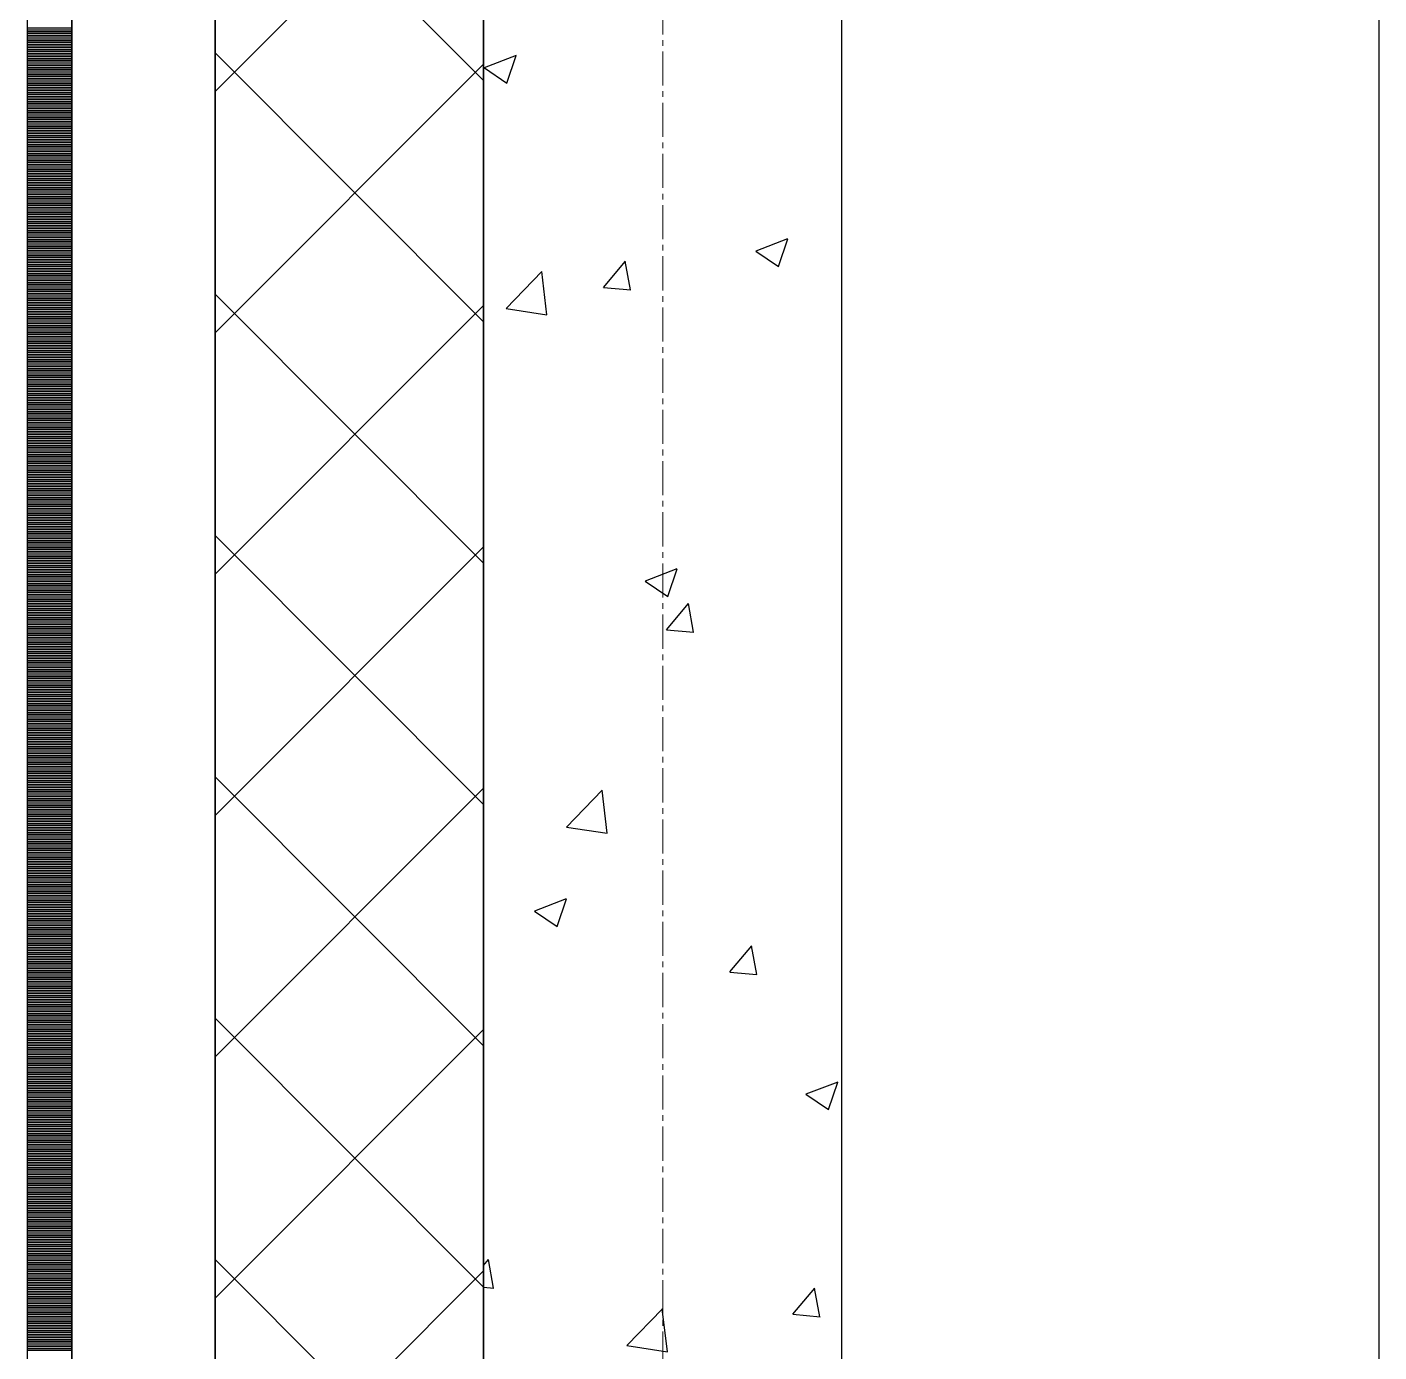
# Model space of a CAD drawing. Header units: millimetres. Extents: x -231292 to 573618, y -153144 to 564035.
# Drawn here: x 8548 to 9303, y 253513 to 254253 of the extents above; entities that cross this region are included whole.
import ezdxf

# ---------------------------------------------------------------- set-up
doc = ezdxf.new("R2010")
doc.units = ezdxf.units.MM
doc.linetypes.add('CENTER2', pattern=[28.575, 19.05, -3.175, 3.175, -3.175])
doc.layers.get('0').update_dxf_attribs({"color": 250})
for name, color, linetype, lineweight in [('АР_Стены ПЕНОблок', 250, 'Continuous', 20), ('АР_Тонкая', 250, 'Continuous', 5), ('АР_Утеплитель', 250, 'Continuous', 0), ('АР_Штриховка', 250, 'Continuous', 0), ('РД_Оси_100', 250, 'Continuous', 0)]:
    doc.layers.add(name, color=color, linetype=linetype, lineweight=lineweight)
doc.layers.add('КР_Балки-0.5', color=60, linetype='Continuous', lineweight=50, plot=False)

# ---------------------------------------------------------------- blocks, each defined once
blk = doc.blocks.new('оси_рен')
at = {"layer": 'РД_Оси_100', "color": 251, "linetype": 'CENTER2', "true_color": 0x636466}
blk.add_line((1195652.916, 135558.25), (1195652.916, 223268.25), dxfattribs=at)

msp = doc.modelspace()

# ---------------------------------------------------------------- linework, layer by layer
at = {"layer": 'АР_Стены ПЕНОблок', "color": 18, "linetype": 'Continuous', "lineweight": 25, "true_color": 0x000000}
for p, q in [((8803.243, 263866.253), (8803.243, 187666.253)), ((9003.243, 187666.253), (9003.243, 263866.253))]:
    msp.add_line(p, q, dxfattribs=at)
at = {"layer": 'АР_Тонкая', "color": 18, "linetype": 'Continuous', "lineweight": 25, "true_color": 0x000000}
for p, q in [((8548.243, 263866.253), (8548.243, 187666.253)), ((8573.243, 263866.253), (8573.243, 187666.253)), ((8573.243, 187666.253), (8573.243, 263866.253)), ((8653.243, 187666.253), (8653.243, 263866.253))]:
    msp.add_line(p, q, dxfattribs=at)
at = {"layer": 'АР_Утеплитель', "color": 18, "linetype": 'Continuous', "lineweight": 25, "true_color": 0x000000}
for p, q in [((8653.243, 263866.253), (8653.243, 187666.253)), ((8803.243, 187666.253), (8803.243, 263866.253))]:
    msp.add_line(p, q, dxfattribs=at)
at = {"layer": 'АР_Штриховка', "color": 18, "linetype": 'Continuous', "lineweight": 25, "true_color": 0x000000}
for p, q in [((8803.243, 254222.762), (8653.243, 254372.762)), ((8653.243, 254216.475), (8803.243, 254366.475)), ((8548.243, 254252.002), (8573.243, 254252.002)), ((8548.243, 254251.002), (8573.243, 254251.002)), ((8548.243, 254250.002), (8573.243, 254250.002)), ((8548.243, 254249.002), (8573.243, 254249.002)), ((8548.243, 254248.002), (8573.243, 254248.002)), ((8548.243, 254247.002), (8573.243, 254247.002)), ((8548.243, 254246.002), (8573.243, 254246.002)), ((8548.243, 254245.002), (8573.243, 254245.002)), ((8548.243, 254244.002), (8573.243, 254244.002)), ((8548.243, 254243.002), (8573.243, 254243.002)), ((8548.243, 254242.002), (8573.243, 254242.002)), ((8548.243, 254241.002), (8573.243, 254241.002)), ((8548.243, 254240.002), (8573.243, 254240.002)), ((8548.243, 254239.002), (8573.243, 254239.002)), ((8548.243, 254238.002), (8573.243, 254238.002)), ((8548.243, 254237.002), (8573.243, 254237.002)), ((8548.243, 254236.002), (8573.243, 254236.002)), ((8548.243, 254235.002), (8573.243, 254235.002)), ((8548.243, 254234.002), (8573.243, 254234.002)), ((8548.243, 254233.002), (8573.243, 254233.002)), ((8548.243, 254232.002), (8573.243, 254232.002)), ((8803.243, 254088.059), (8653.243, 254238.059)), ((8653.243, 254081.772), (8803.243, 254231.772)), ((8803.738, 254229.932), (8821.523, 254236.759)), ((8816.284, 254221.187), (8821.434, 254236.536)), ((8548.243, 254231.002), (8573.243, 254231.002)), ((8548.243, 254230.002), (8573.243, 254230.002)), ((8548.243, 254229.002), (8573.243, 254229.002)), ((8548.243, 254228.002), (8573.243, 254228.002)), ((8548.243, 254227.002), (8573.243, 254227.002)), ((8548.243, 254226.002), (8573.243, 254226.002)), ((8548.243, 254225.002), (8573.243, 254225.002)), ((8548.243, 254224.002), (8573.243, 254224.002)), ((8803.639, 254229.712), (8816.273, 254221.19)), ((8548.243, 254223.002), (8573.243, 254223.002)), ((8548.243, 254222.002), (8573.243, 254222.002)), ((8548.243, 254221.002), (8573.243, 254221.002)), ((8548.243, 254220.002), (8573.243, 254220.002)), ((8548.243, 254219.002), (8573.243, 254219.002)), ((8548.243, 254218.002), (8573.243, 254218.002)), ((8548.243, 254217.002), (8573.243, 254217.002)), ((8548.243, 254216.002), (8573.243, 254216.002)), ((8548.243, 254215.002), (8573.243, 254215.002)), ((8548.243, 254214.002), (8573.243, 254214.002)), ((8548.243, 254213.002), (8573.243, 254213.002)), ((8548.243, 254212.002), (8573.243, 254212.002)), ((8548.243, 254211.002), (8573.243, 254211.002)), ((8548.243, 254210.002), (8573.243, 254210.002)), ((8548.243, 254209.002), (8573.243, 254209.002)), ((8548.243, 254208.002), (8573.243, 254208.002)), ((8548.243, 254207.002), (8573.243, 254207.002)), ((8548.243, 254206.002), (8573.243, 254206.002)), ((8548.243, 254205.002), (8573.243, 254205.002)), ((8548.243, 254204.002), (8573.243, 254204.002)), ((8548.243, 254203.002), (8573.243, 254203.002)), ((8548.243, 254202.002), (8573.243, 254202.002)), ((8548.243, 254201.002), (8573.243, 254201.002)), ((8548.243, 254200.002), (8573.243, 254200.002)), ((8548.243, 254199.002), (8573.243, 254199.002)), ((8548.243, 254198.002), (8573.243, 254198.002)), ((8548.243, 254197.002), (8573.243, 254197.002)), ((8548.243, 254196.002), (8573.243, 254196.002)), ((8548.243, 254195.002), (8573.243, 254195.002)), ((8548.243, 254194.002), (8573.243, 254194.002)), ((8548.243, 254193.002), (8573.243, 254193.002)), ((8548.243, 254192.002), (8573.243, 254192.002)), ((8548.243, 254191.002), (8573.243, 254191.002)), ((8548.243, 254190.002), (8573.243, 254190.002)), ((8548.243, 254189.002), (8573.243, 254189.002)), ((8548.243, 254188.002), (8573.243, 254188.002)), ((8548.243, 254187.002), (8573.243, 254187.002)), ((8548.243, 254186.002), (8573.243, 254186.002)), ((8548.243, 254185.002), (8573.243, 254185.002)), ((8548.243, 254184.002), (8573.243, 254184.002)), ((8548.243, 254183.002), (8573.243, 254183.002)), ((8548.243, 254182.002), (8573.243, 254182.002)), ((8548.243, 254181.002), (8573.243, 254181.002)), ((8548.243, 254180.002), (8573.243, 254180.002)), ((8548.243, 254179.002), (8573.243, 254179.002)), ((8548.243, 254178.002), (8573.243, 254178.002)), ((8548.243, 254177.002), (8573.243, 254177.002)), ((8548.243, 254176.002), (8573.243, 254176.002)), ((8548.243, 254175.002), (8573.243, 254175.002)), ((8548.243, 254174.002), (8573.243, 254174.002)), ((8548.243, 254173.002), (8573.243, 254173.002)), ((8548.243, 254172.002), (8573.243, 254172.002)), ((8548.243, 254171.002), (8573.243, 254171.002)), ((8548.243, 254170.002), (8573.243, 254170.002)), ((8548.243, 254169.002), (8573.243, 254169.002)), ((8548.243, 254168.002), (8573.243, 254168.002)), ((8548.243, 254167.002), (8573.243, 254167.002)), ((8548.243, 254166.002), (8573.243, 254166.002)), ((8548.243, 254165.002), (8573.243, 254165.002)), ((8548.243, 254164.002), (8573.243, 254164.002)), ((8548.243, 254163.002), (8573.243, 254163.002)), ((8548.243, 254162.002), (8573.243, 254162.002)), ((8548.243, 254161.002), (8573.243, 254161.002)), ((8548.243, 254160.002), (8573.243, 254160.002)), ((8548.243, 254159.002), (8573.243, 254159.002)), ((8548.243, 254158.002), (8573.243, 254158.002)), ((8548.243, 254157.002), (8573.243, 254157.002)), ((8548.243, 254156.002), (8573.243, 254156.002)), ((8548.243, 254155.002), (8573.243, 254155.002)), ((8548.243, 254154.002), (8573.243, 254154.002)), ((8548.243, 254153.002), (8573.243, 254153.002)), ((8548.243, 254152.002), (8573.243, 254152.002)), ((8548.243, 254151.002), (8573.243, 254151.002)), ((8548.243, 254150.002), (8573.243, 254150.002)), ((8548.243, 254149.002), (8573.243, 254149.002)), ((8548.243, 254148.002), (8573.243, 254148.002)), ((8548.243, 254147.002), (8573.243, 254147.002)), ((8548.243, 254146.002), (8573.243, 254146.002)), ((8548.243, 254145.002), (8573.243, 254145.002)), ((8548.243, 254144.002), (8573.243, 254144.002)), ((8548.243, 254143.002), (8573.243, 254143.002)), ((8548.243, 254142.002), (8573.243, 254142.002)), ((8548.243, 254141.002), (8573.243, 254141.002)), ((8548.243, 254140.002), (8573.243, 254140.002)), ((8548.243, 254139.002), (8573.243, 254139.002)), ((8548.243, 254138.002), (8573.243, 254138.002)), ((8548.243, 254137.002), (8573.243, 254137.002)), ((8548.243, 254136.002), (8573.243, 254136.002)), ((8548.243, 254135.002), (8573.243, 254135.002)), ((8548.243, 254134.002), (8573.243, 254134.002)), ((8955.353, 254127.667), (8973.137, 254134.494)), ((8967.899, 254118.922), (8973.049, 254134.271)), ((8548.243, 254133.002), (8573.243, 254133.002)), ((8548.243, 254132.002), (8573.243, 254132.002)), ((8548.243, 254131.002), (8573.243, 254131.002)), ((8548.243, 254130.002), (8573.243, 254130.002)), ((8548.243, 254129.002), (8573.243, 254129.002)), ((8548.243, 254128.002), (8573.243, 254128.002)), ((8548.243, 254127.002), (8573.243, 254127.002)), ((8548.243, 254126.002), (8573.243, 254126.002)), ((8955.253, 254127.447), (8967.888, 254118.925)), ((8548.243, 254125.002), (8573.243, 254125.002)), ((8548.243, 254124.002), (8573.243, 254124.002)), ((8548.243, 254123.002), (8573.243, 254123.002)), ((8548.243, 254122.002), (8573.243, 254122.002)), ((8548.243, 254121.002), (8573.243, 254121.002)), ((8548.243, 254120.002), (8573.243, 254120.002)), ((8548.243, 254119.002), (8573.243, 254119.002)), ((8870.191, 254107.197), (8882.436, 254121.79)), ((8885.278, 254105.84), (8882.341, 254121.762)), ((8548.243, 254118.002), (8573.243, 254118.002)), ((8548.243, 254117.002), (8573.243, 254117.002)), ((8548.243, 254116.002), (8573.243, 254116.002)), ((8548.243, 254115.002), (8573.243, 254115.002)), ((8548.243, 254114.002), (8573.243, 254114.002)), ((8548.243, 254113.002), (8573.243, 254113.002)), ((8548.243, 254112.002), (8573.243, 254112.002)), ((8548.243, 254111.002), (8573.243, 254111.002)), ((8815.902, 254095.448), (8835.686, 254116.067)), ((8838.487, 254091.944), (8835.68, 254116.067)), ((8548.243, 254110.002), (8573.243, 254110.002)), ((8548.243, 254109.002), (8573.243, 254109.002)), ((8548.243, 254108.002), (8573.243, 254108.002)), ((8548.243, 254107.002), (8573.243, 254107.002)), ((8548.243, 254106.002), (8573.243, 254106.002)), ((8548.243, 254105.002), (8573.243, 254105.002)), ((8548.243, 254104.002), (8573.243, 254104.002)), ((8803.243, 253953.355), (8653.243, 254103.355)), ((8870.19, 254107.186), (8885.372, 254105.858)), ((8548.243, 254103.002), (8573.243, 254103.002)), ((8548.243, 254102.002), (8573.243, 254102.002)), ((8548.243, 254101.002), (8573.243, 254101.002)), ((8548.243, 254100.002), (8573.243, 254100.002)), ((8548.243, 254099.002), (8573.243, 254099.002)), ((8548.243, 254098.002), (8573.243, 254098.002)), ((8548.243, 254097.002), (8573.243, 254097.002)), ((8548.243, 254096.002), (8573.243, 254096.002)), ((8653.243, 253947.068), (8803.243, 254097.068)), ((8548.243, 254095.002), (8573.243, 254095.002)), ((8548.243, 254094.002), (8573.243, 254094.002)), ((8548.243, 254093.002), (8573.243, 254093.002)), ((8548.243, 254092.002), (8573.243, 254092.002)), ((8548.243, 254091.002), (8573.243, 254091.002)), ((8548.243, 254090.002), (8573.243, 254090.002)), ((8548.243, 254089.002), (8573.243, 254089.002)), ((8548.243, 254088.002), (8573.243, 254088.002)), ((8815.898, 254095.457), (8838.488, 254091.954)), ((8548.243, 254087.002), (8573.243, 254087.002)), ((8548.243, 254086.002), (8573.243, 254086.002)), ((8548.243, 254085.002), (8573.243, 254085.002)), ((8548.243, 254084.002), (8573.243, 254084.002)), ((8548.243, 254083.002), (8573.243, 254083.002)), ((8548.243, 254082.002), (8573.243, 254082.002)), ((8548.243, 254081.002), (8573.243, 254081.002)), ((8548.243, 254080.002), (8573.243, 254080.002)), ((8548.243, 254079.002), (8573.243, 254079.002)), ((8548.243, 254078.002), (8573.243, 254078.002)), ((8548.243, 254077.002), (8573.243, 254077.002)), ((8548.243, 254076.002), (8573.243, 254076.002)), ((8548.243, 254075.002), (8573.243, 254075.002)), ((8548.243, 254074.002), (8573.243, 254074.002)), ((8548.243, 254073.002), (8573.243, 254073.002)), ((8548.243, 254072.002), (8573.243, 254072.002)), ((8548.243, 254071.002), (8573.243, 254071.002)), ((8548.243, 254070.002), (8573.243, 254070.002)), ((8548.243, 254069.002), (8573.243, 254069.002)), ((8548.243, 254068.002), (8573.243, 254068.002)), ((8548.243, 254067.002), (8573.243, 254067.002)), ((8548.243, 254066.002), (8573.243, 254066.002)), ((8548.243, 254065.002), (8573.243, 254065.002)), ((8548.243, 254064.002), (8573.243, 254064.002)), ((8548.243, 254063.002), (8573.243, 254063.002)), ((8548.243, 254062.002), (8573.243, 254062.002)), ((8548.243, 254061.002), (8573.243, 254061.002)), ((8548.243, 254060.002), (8573.243, 254060.002)), ((8548.243, 254059.002), (8573.243, 254059.002)), ((8548.243, 254058.002), (8573.243, 254058.002)), ((8548.243, 254057.002), (8573.243, 254057.002)), ((8548.243, 254056.002), (8573.243, 254056.002)), ((8548.243, 254055.002), (8573.243, 254055.002)), ((8548.243, 254054.002), (8573.243, 254054.002)), ((8548.243, 254053.002), (8573.243, 254053.002)), ((8548.243, 254052.002), (8573.243, 254052.002)), ((8548.243, 254051.002), (8573.243, 254051.002)), ((8548.243, 254050.002), (8573.243, 254050.002)), ((8548.243, 254049.002), (8573.243, 254049.002)), ((8548.243, 254048.002), (8573.243, 254048.002)), ((8548.243, 254047.002), (8573.243, 254047.002)), ((8548.243, 254046.002), (8573.243, 254046.002)), ((8548.243, 254045.002), (8573.243, 254045.002)), ((8548.243, 254044.002), (8573.243, 254044.002)), ((8548.243, 254043.002), (8573.243, 254043.002)), ((8548.243, 254042.002), (8573.243, 254042.002)), ((8548.243, 254041.002), (8573.243, 254041.002)), ((8548.243, 254040.002), (8573.243, 254040.002)), ((8548.243, 254039.002), (8573.243, 254039.002)), ((8548.243, 254038.002), (8573.243, 254038.002)), ((8548.243, 254037.002), (8573.243, 254037.002)), ((8548.243, 254036.002), (8573.243, 254036.002)), ((8548.243, 254035.002), (8573.243, 254035.002)), ((8548.243, 254034.002), (8573.243, 254034.002)), ((8548.243, 254033.002), (8573.243, 254033.002)), ((8548.243, 254032.002), (8573.243, 254032.002)), ((8548.243, 254031.002), (8573.243, 254031.002)), ((8548.243, 254030.002), (8573.243, 254030.002)), ((8548.243, 254029.002), (8573.243, 254029.002)), ((8548.243, 254028.002), (8573.243, 254028.002)), ((8548.243, 254027.002), (8573.243, 254027.002)), ((8548.243, 254026.002), (8573.243, 254026.002)), ((8548.243, 254025.002), (8573.243, 254025.002)), ((8548.243, 254024.002), (8573.243, 254024.002)), ((8548.243, 254023.002), (8573.243, 254023.002)), ((8548.243, 254022.002), (8573.243, 254022.002)), ((8548.243, 254021.002), (8573.243, 254021.002)), ((8548.243, 254020.002), (8573.243, 254020.002)), ((8548.243, 254019.002), (8573.243, 254019.002)), ((8548.243, 254018.002), (8573.243, 254018.002)), ((8548.243, 254017.002), (8573.243, 254017.002)), ((8548.243, 254016.002), (8573.243, 254016.002)), ((8548.243, 254015.002), (8573.243, 254015.002)), ((8548.243, 254014.002), (8573.243, 254014.002)), ((8548.243, 254013.002), (8573.243, 254013.002)), ((8548.243, 254012.002), (8573.243, 254012.002)), ((8548.243, 254011.002), (8573.243, 254011.002)), ((8548.243, 254010.002), (8573.243, 254010.002)), ((8548.243, 254009.002), (8573.243, 254009.002)), ((8548.243, 254008.002), (8573.243, 254008.002)), ((8548.243, 254007.002), (8573.243, 254007.002)), ((8548.243, 254006.002), (8573.243, 254006.002)), ((8548.243, 254005.002), (8573.243, 254005.002)), ((8548.243, 254004.002), (8573.243, 254004.002)), ((8548.243, 254003.002), (8573.243, 254003.002)), ((8548.243, 254002.002), (8573.243, 254002.002)), ((8548.243, 254001.002), (8573.243, 254001.002)), ((8548.243, 254000.002), (8573.243, 254000.002)), ((8548.243, 253999.002), (8573.243, 253999.002)), ((8548.243, 253998.002), (8573.243, 253998.002)), ((8548.243, 253997.002), (8573.243, 253997.002)), ((8548.243, 253996.002), (8573.243, 253996.002)), ((8548.243, 253995.002), (8573.243, 253995.002)), ((8548.243, 253994.002), (8573.243, 253994.002)), ((8548.243, 253993.002), (8573.243, 253993.002)), ((8548.243, 253992.002), (8573.243, 253992.002)), ((8548.243, 253991.002), (8573.243, 253991.002)), ((8548.243, 253990.002), (8573.243, 253990.002)), ((8548.243, 253989.002), (8573.243, 253989.002)), ((8548.243, 253988.002), (8573.243, 253988.002)), ((8548.243, 253987.002), (8573.243, 253987.002)), ((8548.243, 253986.002), (8573.243, 253986.002)), ((8548.243, 253985.002), (8573.243, 253985.002)), ((8548.243, 253984.002), (8573.243, 253984.002)), ((8548.243, 253983.002), (8573.243, 253983.002)), ((8548.243, 253982.002), (8573.243, 253982.002)), ((8548.243, 253981.002), (8573.243, 253981.002)), ((8548.243, 253980.002), (8573.243, 253980.002)), ((8548.243, 253979.002), (8573.243, 253979.002)), ((8548.243, 253978.002), (8573.243, 253978.002)), ((8548.243, 253977.002), (8573.243, 253977.002)), ((8548.243, 253976.002), (8573.243, 253976.002)), ((8548.243, 253975.002), (8573.243, 253975.002)), ((8548.243, 253974.002), (8573.243, 253974.002)), ((8548.243, 253973.002), (8573.243, 253973.002)), ((8548.243, 253972.002), (8573.243, 253972.002)), ((8548.243, 253971.002), (8573.243, 253971.002)), ((8548.243, 253970.002), (8573.243, 253970.002)), ((8548.243, 253969.002), (8573.243, 253969.002)), ((8548.243, 253968.002), (8573.243, 253968.002)), ((8803.243, 253818.651), (8653.243, 253968.651)), ((8548.243, 253967.002), (8573.243, 253967.002)), ((8548.243, 253966.002), (8573.243, 253966.002)), ((8548.243, 253965.002), (8573.243, 253965.002)), ((8548.243, 253964.002), (8573.243, 253964.002)), ((8548.243, 253963.002), (8573.243, 253963.002)), ((8548.243, 253962.002), (8573.243, 253962.002)), ((8548.243, 253961.002), (8573.243, 253961.002)), ((8548.243, 253960.002), (8573.243, 253960.002)), ((8653.243, 253812.364), (8803.243, 253962.364)), ((8548.243, 253959.002), (8573.243, 253959.002)), ((8548.243, 253958.002), (8573.243, 253958.002)), ((8548.243, 253957.002), (8573.243, 253957.002)), ((8548.243, 253956.002), (8573.243, 253956.002)), ((8548.243, 253955.002), (8573.243, 253955.002)), ((8548.243, 253954.002), (8573.243, 253954.002)), ((8548.243, 253953.002), (8573.243, 253953.002)), ((8548.243, 253952.002), (8573.243, 253952.002)), ((8548.243, 253951.002), (8573.243, 253951.002)), ((8548.243, 253950.002), (8573.243, 253950.002)), ((8548.243, 253949.002), (8573.243, 253949.002)), ((8548.243, 253948.002), (8573.243, 253948.002)), ((8548.243, 253947.002), (8573.243, 253947.002)), ((8548.243, 253946.002), (8573.243, 253946.002)), ((8548.243, 253945.002), (8573.243, 253945.002)), ((8893.55, 253943.479), (8911.335, 253950.306)), ((8906.097, 253934.734), (8911.247, 253950.083)), ((8548.243, 253944.002), (8573.243, 253944.002)), ((8548.243, 253943.002), (8573.243, 253943.002)), ((8548.243, 253942.002), (8573.243, 253942.002)), ((8548.243, 253941.002), (8573.243, 253941.002)), ((8548.243, 253940.002), (8573.243, 253940.002)), ((8548.243, 253939.002), (8573.243, 253939.002)), ((8548.243, 253938.002), (8573.243, 253938.002)), ((8548.243, 253937.002), (8573.243, 253937.002)), ((8893.451, 253943.259), (8906.085, 253934.737)), ((8548.243, 253936.002), (8573.243, 253936.002)), ((8548.243, 253935.002), (8573.243, 253935.002)), ((8548.243, 253934.002), (8573.243, 253934.002)), ((8548.243, 253933.002), (8573.243, 253933.002)), ((8548.243, 253932.002), (8573.243, 253932.002)), ((8548.243, 253931.002), (8573.243, 253931.002)), ((8548.243, 253930.002), (8573.243, 253930.002)), ((8905.434, 253916.14), (8917.679, 253930.733)), ((8920.52, 253914.783), (8917.584, 253930.705)), ((8548.243, 253929.002), (8573.243, 253929.002)), ((8548.243, 253928.002), (8573.243, 253928.002)), ((8548.243, 253927.002), (8573.243, 253927.002)), ((8548.243, 253926.002), (8573.243, 253926.002)), ((8548.243, 253925.002), (8573.243, 253925.002)), ((8548.243, 253924.002), (8573.243, 253924.002)), ((8548.243, 253923.002), (8573.243, 253923.002)), ((8548.243, 253922.002), (8573.243, 253922.002)), ((8548.243, 253921.002), (8573.243, 253921.002)), ((8548.243, 253920.002), (8573.243, 253920.002)), ((8548.243, 253919.002), (8573.243, 253919.002)), ((8548.243, 253918.002), (8573.243, 253918.002)), ((8548.243, 253917.002), (8573.243, 253917.002)), ((8548.243, 253916.002), (8573.243, 253916.002)), ((8548.243, 253915.002), (8573.243, 253915.002)), ((8905.433, 253916.129), (8920.615, 253914.801)), ((8548.243, 253914.002), (8573.243, 253914.002)), ((8548.243, 253913.002), (8573.243, 253913.002)), ((8548.243, 253912.002), (8573.243, 253912.002)), ((8548.243, 253911.002), (8573.243, 253911.002)), ((8548.243, 253910.002), (8573.243, 253910.002)), ((8548.243, 253909.002), (8573.243, 253909.002)), ((8548.243, 253908.002), (8573.243, 253908.002)), ((8548.243, 253907.002), (8573.243, 253907.002)), ((8548.243, 253906.002), (8573.243, 253906.002)), ((8548.243, 253905.002), (8573.243, 253905.002)), ((8548.243, 253904.002), (8573.243, 253904.002)), ((8548.243, 253903.002), (8573.243, 253903.002)), ((8548.243, 253902.002), (8573.243, 253902.002)), ((8548.243, 253901.002), (8573.243, 253901.002)), ((8548.243, 253900.002), (8573.243, 253900.002)), ((8548.243, 253899.002), (8573.243, 253899.002)), ((8548.243, 253898.002), (8573.243, 253898.002)), ((8548.243, 253897.002), (8573.243, 253897.002)), ((8548.243, 253896.002), (8573.243, 253896.002)), ((8548.243, 253895.002), (8573.243, 253895.002)), ((8548.243, 253894.002), (8573.243, 253894.002)), ((8548.243, 253893.002), (8573.243, 253893.002)), ((8548.243, 253892.002), (8573.243, 253892.002)), ((8548.243, 253891.002), (8573.243, 253891.002)), ((8548.243, 253890.002), (8573.243, 253890.002)), ((8548.243, 253889.002), (8573.243, 253889.002)), ((8548.243, 253888.002), (8573.243, 253888.002)), ((8548.243, 253887.002), (8573.243, 253887.002)), ((8548.243, 253886.002), (8573.243, 253886.002)), ((8548.243, 253885.002), (8573.243, 253885.002)), ((8548.243, 253884.002), (8573.243, 253884.002)), ((8548.243, 253883.002), (8573.243, 253883.002)), ((8548.243, 253882.002), (8573.243, 253882.002)), ((8548.243, 253881.002), (8573.243, 253881.002)), ((8548.243, 253880.002), (8573.243, 253880.002)), ((8548.243, 253879.002), (8573.243, 253879.002)), ((8548.243, 253878.002), (8573.243, 253878.002)), ((8548.243, 253877.002), (8573.243, 253877.002)), ((8548.243, 253876.002), (8573.243, 253876.002)), ((8548.243, 253875.002), (8573.243, 253875.002)), ((8548.243, 253874.002), (8573.243, 253874.002)), ((8548.243, 253873.002), (8573.243, 253873.002)), ((8548.243, 253872.002), (8573.243, 253872.002)), ((8548.243, 253871.002), (8573.243, 253871.002)), ((8548.243, 253870.002), (8573.243, 253870.002)), ((8548.243, 253869.002), (8573.243, 253869.002)), ((8548.243, 253868.002), (8573.243, 253868.002)), ((8548.243, 253867.002), (8573.243, 253867.002)), ((8548.243, 253866.002), (8573.243, 253866.002)), ((8548.243, 253865.002), (8573.243, 253865.002)), ((8548.243, 253864.002), (8573.243, 253864.002)), ((8548.243, 253863.002), (8573.243, 253863.002)), ((8548.243, 253862.002), (8573.243, 253862.002)), ((8548.243, 253861.002), (8573.243, 253861.002)), ((8548.243, 253860.002), (8573.243, 253860.002)), ((8548.243, 253859.002), (8573.243, 253859.002)), ((8548.243, 253858.002), (8573.243, 253858.002)), ((8548.243, 253857.002), (8573.243, 253857.002)), ((8548.243, 253856.002), (8573.243, 253856.002)), ((8548.243, 253855.002), (8573.243, 253855.002)), ((8548.243, 253854.002), (8573.243, 253854.002)), ((8548.243, 253853.002), (8573.243, 253853.002)), ((8548.243, 253852.002), (8573.243, 253852.002)), ((8548.243, 253851.002), (8573.243, 253851.002)), ((8548.243, 253850.002), (8573.243, 253850.002)), ((8548.243, 253849.002), (8573.243, 253849.002)), ((8548.243, 253848.002), (8573.243, 253848.002)), ((8548.243, 253847.002), (8573.243, 253847.002)), ((8548.243, 253846.002), (8573.243, 253846.002)), ((8548.243, 253845.002), (8573.243, 253845.002)), ((8548.243, 253844.002), (8573.243, 253844.002)), ((8548.243, 253843.002), (8573.243, 253843.002)), ((8548.243, 253842.002), (8573.243, 253842.002)), ((8548.243, 253841.002), (8573.243, 253841.002)), ((8548.243, 253840.002), (8573.243, 253840.002)), ((8548.243, 253839.002), (8573.243, 253839.002)), ((8548.243, 253838.002), (8573.243, 253838.002)), ((8548.243, 253837.002), (8573.243, 253837.002)), ((8548.243, 253836.002), (8573.243, 253836.002)), ((8548.243, 253835.002), (8573.243, 253835.002)), ((8548.243, 253834.002), (8573.243, 253834.002)), ((8548.243, 253833.002), (8573.243, 253833.002)), ((8548.243, 253832.002), (8573.243, 253832.002)), ((8803.243, 253683.947), (8653.243, 253833.947)), ((8548.243, 253831.002), (8573.243, 253831.002)), ((8548.243, 253830.002), (8573.243, 253830.002)), ((8548.243, 253829.002), (8573.243, 253829.002)), ((8548.243, 253828.002), (8573.243, 253828.002)), ((8548.243, 253827.002), (8573.243, 253827.002)), ((8548.243, 253826.002), (8573.243, 253826.002)), ((8548.243, 253825.002), (8573.243, 253825.002)), ((8548.243, 253824.002), (8573.243, 253824.002)), ((8653.243, 253677.66), (8803.243, 253827.66)), ((8849.577, 253805.98), (8869.361, 253826.599)), ((8872.161, 253802.476), (8869.355, 253826.598)), ((8548.243, 253823.002), (8573.243, 253823.002)), ((8548.243, 253822.002), (8573.243, 253822.002)), ((8548.243, 253821.002), (8573.243, 253821.002)), ((8548.243, 253820.002), (8573.243, 253820.002)), ((8548.243, 253819.002), (8573.243, 253819.002)), ((8548.243, 253818.002), (8573.243, 253818.002)), ((8548.243, 253817.002), (8573.243, 253817.002)), ((8548.243, 253816.002), (8573.243, 253816.002)), ((8548.243, 253815.002), (8573.243, 253815.002)), ((8548.243, 253814.002), (8573.243, 253814.002)), ((8548.243, 253813.002), (8573.243, 253813.002)), ((8548.243, 253812.002), (8573.243, 253812.002)), ((8548.243, 253811.002), (8573.243, 253811.002)), ((8548.243, 253810.002), (8573.243, 253810.002)), ((8548.243, 253809.002), (8573.243, 253809.002)), ((8548.243, 253808.002), (8573.243, 253808.002)), ((8548.243, 253807.002), (8573.243, 253807.002)), ((8548.243, 253806.002), (8573.243, 253806.002)), ((8548.243, 253805.002), (8573.243, 253805.002)), ((8548.243, 253804.002), (8573.243, 253804.002)), ((8548.243, 253803.002), (8573.243, 253803.002)), ((8548.243, 253802.002), (8573.243, 253802.002)), ((8849.573, 253805.989), (8872.163, 253802.485)), ((8548.243, 253801.002), (8573.243, 253801.002)), ((8548.243, 253800.002), (8573.243, 253800.002)), ((8548.243, 253799.002), (8573.243, 253799.002)), ((8548.243, 253798.002), (8573.243, 253798.002)), ((8548.243, 253797.002), (8573.243, 253797.002)), ((8548.243, 253796.002), (8573.243, 253796.002)), ((8548.243, 253795.002), (8573.243, 253795.002)), ((8548.243, 253794.002), (8573.243, 253794.002)), ((8548.243, 253793.002), (8573.243, 253793.002)), ((8548.243, 253792.002), (8573.243, 253792.002)), ((8548.243, 253791.002), (8573.243, 253791.002)), ((8548.243, 253790.002), (8573.243, 253790.002)), ((8548.243, 253789.002), (8573.243, 253789.002)), ((8548.243, 253788.002), (8573.243, 253788.002)), ((8548.243, 253787.002), (8573.243, 253787.002)), ((8548.243, 253786.002), (8573.243, 253786.002)), ((8548.243, 253785.002), (8573.243, 253785.002)), ((8548.243, 253784.002), (8573.243, 253784.002)), ((8548.243, 253783.002), (8573.243, 253783.002)), ((8548.243, 253782.002), (8573.243, 253782.002)), ((8548.243, 253781.002), (8573.243, 253781.002)), ((8548.243, 253780.002), (8573.243, 253780.002)), ((8548.243, 253779.002), (8573.243, 253779.002)), ((8548.243, 253778.002), (8573.243, 253778.002)), ((8548.243, 253777.002), (8573.243, 253777.002)), ((8548.243, 253776.002), (8573.243, 253776.002)), ((8548.243, 253775.002), (8573.243, 253775.002)), ((8548.243, 253774.002), (8573.243, 253774.002)), ((8548.243, 253773.002), (8573.243, 253773.002)), ((8548.243, 253772.002), (8573.243, 253772.002)), ((8548.243, 253771.002), (8573.243, 253771.002)), ((8548.243, 253770.002), (8573.243, 253770.002)), ((8548.243, 253769.002), (8573.243, 253769.002)), ((8548.243, 253768.002), (8573.243, 253768.002)), ((8548.243, 253767.002), (8573.243, 253767.002)), ((8548.243, 253766.002), (8573.243, 253766.002)), ((8548.243, 253765.002), (8573.243, 253765.002)), ((8548.243, 253764.002), (8573.243, 253764.002)), ((8831.748, 253759.291), (8849.533, 253766.118)), ((8844.295, 253750.546), (8849.445, 253765.895)), ((8548.243, 253763.002), (8573.243, 253763.002)), ((8548.243, 253762.002), (8573.243, 253762.002)), ((8548.243, 253761.002), (8573.243, 253761.002)), ((8548.243, 253760.002), (8573.243, 253760.002)), ((8548.243, 253759.002), (8573.243, 253759.002)), ((8548.243, 253758.002), (8573.243, 253758.002)), ((8548.243, 253757.002), (8573.243, 253757.002)), ((8548.243, 253756.002), (8573.243, 253756.002)), ((8831.649, 253759.071), (8844.283, 253750.549)), ((8548.243, 253755.002), (8573.243, 253755.002)), ((8548.243, 253754.002), (8573.243, 253754.002)), ((8548.243, 253753.002), (8573.243, 253753.002)), ((8548.243, 253752.002), (8573.243, 253752.002)), ((8548.243, 253751.002), (8573.243, 253751.002)), ((8548.243, 253750.002), (8573.243, 253750.002)), ((8548.243, 253749.002), (8573.243, 253749.002)), ((8548.243, 253748.002), (8573.243, 253748.002)), ((8548.243, 253747.002), (8573.243, 253747.002)), ((8548.243, 253746.002), (8573.243, 253746.002)), ((8548.243, 253745.002), (8573.243, 253745.002)), ((8548.243, 253744.002), (8573.243, 253744.002)), ((8548.243, 253743.002), (8573.243, 253743.002)), ((8548.243, 253742.002), (8573.243, 253742.002)), ((8548.243, 253741.002), (8573.243, 253741.002)), ((8548.243, 253740.002), (8573.243, 253740.002)), ((8548.243, 253739.002), (8573.243, 253739.002)), ((8548.243, 253738.002), (8573.243, 253738.002)), ((8548.243, 253737.002), (8573.243, 253737.002)), ((8548.243, 253736.002), (8573.243, 253736.002)), ((8548.243, 253735.002), (8573.243, 253735.002)), ((8548.243, 253734.002), (8573.243, 253734.002)), ((8940.678, 253725.083), (8952.923, 253739.676)), ((8955.763, 253723.726), (8952.826, 253739.648)), ((8548.243, 253733.002), (8573.243, 253733.002)), ((8548.243, 253732.002), (8573.243, 253732.002)), ((8548.243, 253731.002), (8573.243, 253731.002)), ((8548.243, 253730.002), (8573.243, 253730.002)), ((8548.243, 253729.002), (8573.243, 253729.002)), ((8548.243, 253728.002), (8573.243, 253728.002)), ((8548.243, 253727.002), (8573.243, 253727.002)), ((8548.243, 253726.002), (8573.243, 253726.002)), ((8548.243, 253725.002), (8573.243, 253725.002)), ((8548.243, 253724.002), (8573.243, 253724.002)), ((8548.243, 253723.002), (8573.243, 253723.002)), ((8548.243, 253722.002), (8573.243, 253722.002)), ((8548.243, 253721.002), (8573.243, 253721.002)), ((8548.243, 253720.002), (8573.243, 253720.002)), ((8548.243, 253719.002), (8573.243, 253719.002)), ((8548.243, 253718.002), (8573.243, 253718.002)), ((8940.677, 253725.073), (8955.859, 253723.744)), ((8548.243, 253717.002), (8573.243, 253717.002)), ((8548.243, 253716.002), (8573.243, 253716.002)), ((8548.243, 253715.002), (8573.243, 253715.002)), ((8548.243, 253714.002), (8573.243, 253714.002)), ((8548.243, 253713.002), (8573.243, 253713.002)), ((8548.243, 253712.002), (8573.243, 253712.002)), ((8548.243, 253711.002), (8573.243, 253711.002)), ((8548.243, 253710.002), (8573.243, 253710.002)), ((8548.243, 253709.002), (8573.243, 253709.002)), ((8548.243, 253708.002), (8573.243, 253708.002)), ((8548.243, 253707.002), (8573.243, 253707.002)), ((8548.243, 253706.002), (8573.243, 253706.002)), ((8548.243, 253705.002), (8573.243, 253705.002)), ((8548.243, 253704.002), (8573.243, 253704.002)), ((8548.243, 253703.002), (8573.243, 253703.002)), ((8548.243, 253702.002), (8573.243, 253702.002)), ((8548.243, 253701.002), (8573.243, 253701.002)), ((8548.243, 253700.002), (8573.243, 253700.002)), ((8548.243, 253699.002), (8573.243, 253699.002)), ((8548.243, 253698.002), (8573.243, 253698.002)), ((8548.243, 253697.002), (8573.243, 253697.002)), ((8548.243, 253696.002), (8573.243, 253696.002)), ((8803.243, 253549.243), (8653.243, 253699.243)), ((8548.243, 253695.002), (8573.243, 253695.002)), ((8548.243, 253694.002), (8573.243, 253694.002)), ((8548.243, 253693.002), (8573.243, 253693.002)), ((8548.243, 253692.002), (8573.243, 253692.002)), ((8548.243, 253691.002), (8573.243, 253691.002)), ((8548.243, 253690.002), (8573.243, 253690.002)), ((8548.243, 253689.002), (8573.243, 253689.002)), ((8548.243, 253688.002), (8573.243, 253688.002)), ((8653.243, 253542.956), (8803.243, 253692.956)), ((8548.243, 253687.002), (8573.243, 253687.002)), ((8548.243, 253686.002), (8573.243, 253686.002)), ((8548.243, 253685.002), (8573.243, 253685.002)), ((8548.243, 253684.002), (8573.243, 253684.002)), ((8548.243, 253683.002), (8573.243, 253683.002)), ((8548.243, 253682.002), (8573.243, 253682.002)), ((8548.243, 253681.002), (8573.243, 253681.002)), ((8548.243, 253680.002), (8573.243, 253680.002)), ((8548.243, 253679.002), (8573.243, 253679.002)), ((8548.243, 253678.002), (8573.243, 253678.002)), ((8548.243, 253677.002), (8573.243, 253677.002)), ((8548.243, 253676.002), (8573.243, 253676.002)), ((8548.243, 253675.002), (8573.243, 253675.002)), ((8548.243, 253674.002), (8573.243, 253674.002)), ((8548.243, 253673.002), (8573.243, 253673.002)), ((8548.243, 253672.002), (8573.243, 253672.002)), ((8548.243, 253671.002), (8573.243, 253671.002)), ((8548.243, 253670.002), (8573.243, 253670.002)), ((8548.243, 253669.002), (8573.243, 253669.002)), ((8548.243, 253668.002), (8573.243, 253668.002)), ((8548.243, 253667.002), (8573.243, 253667.002)), ((8548.243, 253666.002), (8573.243, 253666.002)), ((8548.243, 253665.002), (8573.243, 253665.002)), ((8548.243, 253664.002), (8573.243, 253664.002)), ((8548.243, 253663.002), (8573.243, 253663.002)), ((8548.243, 253662.002), (8573.243, 253662.002)), ((8548.243, 253661.002), (8573.243, 253661.002)), ((8548.243, 253660.002), (8573.243, 253660.002)), ((8548.243, 253659.002), (8573.243, 253659.002)), ((8548.243, 253658.002), (8573.243, 253658.002)), ((8983.363, 253657.026), (9001.148, 253663.853)), ((8995.909, 253648.281), (9001.059, 253663.63)), ((8548.243, 253657.002), (8573.243, 253657.002)), ((8548.243, 253656.002), (8573.243, 253656.002)), ((8548.243, 253655.002), (8573.243, 253655.002)), ((8548.243, 253654.002), (8573.243, 253654.002)), ((8548.243, 253653.002), (8573.243, 253653.002)), ((8548.243, 253652.002), (8573.243, 253652.002)), ((8548.243, 253651.002), (8573.243, 253651.002)), ((8983.263, 253656.806), (8995.898, 253648.284)), ((8548.243, 253650.002), (8573.243, 253650.002)), ((8548.243, 253649.002), (8573.243, 253649.002)), ((8548.243, 253648.002), (8573.243, 253648.002)), ((8548.243, 253647.002), (8573.243, 253647.002)), ((8548.243, 253646.002), (8573.243, 253646.002)), ((8548.243, 253645.002), (8573.243, 253645.002)), ((8548.243, 253644.002), (8573.243, 253644.002)), ((8548.243, 253643.002), (8573.243, 253643.002)), ((8548.243, 253642.002), (8573.243, 253642.002)), ((8548.243, 253641.002), (8573.243, 253641.002)), ((8548.243, 253640.002), (8573.243, 253640.002)), ((8548.243, 253639.002), (8573.243, 253639.002)), ((8548.243, 253638.002), (8573.243, 253638.002)), ((8548.243, 253637.002), (8573.243, 253637.002)), ((8548.243, 253636.002), (8573.243, 253636.002)), ((8548.243, 253635.002), (8573.243, 253635.002)), ((8548.243, 253634.002), (8573.243, 253634.002)), ((8548.243, 253633.002), (8573.243, 253633.002)), ((8548.243, 253632.002), (8573.243, 253632.002)), ((8548.243, 253631.002), (8573.243, 253631.002)), ((8548.243, 253630.002), (8573.243, 253630.002)), ((8548.243, 253629.002), (8573.243, 253629.002)), ((8548.243, 253628.002), (8573.243, 253628.002)), ((8548.243, 253627.002), (8573.243, 253627.002)), ((8548.243, 253626.002), (8573.243, 253626.002)), ((8548.243, 253625.002), (8573.243, 253625.002)), ((8548.243, 253624.002), (8573.243, 253624.002)), ((8548.243, 253623.002), (8573.243, 253623.002)), ((8548.243, 253622.002), (8573.243, 253622.002)), ((8548.243, 253621.002), (8573.243, 253621.002)), ((8548.243, 253620.002), (8573.243, 253620.002)), ((8548.243, 253619.002), (8573.243, 253619.002)), ((8548.243, 253618.002), (8573.243, 253618.002)), ((8548.243, 253617.002), (8573.243, 253617.002)), ((8548.243, 253616.002), (8573.243, 253616.002)), ((8548.243, 253615.002), (8573.243, 253615.002)), ((8548.243, 253614.002), (8573.243, 253614.002)), ((8548.243, 253613.002), (8573.243, 253613.002)), ((8548.243, 253612.002), (8573.243, 253612.002)), ((8548.243, 253611.002), (8573.243, 253611.002)), ((8548.243, 253610.002), (8573.243, 253610.002)), ((8548.243, 253609.002), (8573.243, 253609.002)), ((8548.243, 253608.002), (8573.243, 253608.002)), ((8548.243, 253607.002), (8573.243, 253607.002)), ((8548.243, 253606.002), (8573.243, 253606.002)), ((8548.243, 253605.002), (8573.243, 253605.002)), ((8548.243, 253604.002), (8573.243, 253604.002)), ((8548.243, 253603.002), (8573.243, 253603.002)), ((8548.243, 253602.002), (8573.243, 253602.002)), ((8548.243, 253601.002), (8573.243, 253601.002)), ((8548.243, 253600.002), (8573.243, 253600.002)), ((8548.243, 253599.002), (8573.243, 253599.002)), ((8548.243, 253598.002), (8573.243, 253598.002)), ((8548.243, 253597.002), (8573.243, 253597.002)), ((8548.243, 253596.002), (8573.243, 253596.002)), ((8548.243, 253595.002), (8573.243, 253595.002)), ((8548.243, 253594.002), (8573.243, 253594.002)), ((8548.243, 253593.002), (8573.243, 253593.002)), ((8548.243, 253592.002), (8573.243, 253592.002)), ((8548.243, 253591.002), (8573.243, 253591.002)), ((8548.243, 253590.002), (8573.243, 253590.002)), ((8548.243, 253589.002), (8573.243, 253589.002)), ((8548.243, 253588.002), (8573.243, 253588.002)), ((8548.243, 253587.002), (8573.243, 253587.002)), ((8548.243, 253586.002), (8573.243, 253586.002)), ((8548.243, 253585.002), (8573.243, 253585.002)), ((8548.243, 253584.002), (8573.243, 253584.002)), ((8548.243, 253583.002), (8573.243, 253583.002)), ((8548.243, 253582.002), (8573.243, 253582.002)), ((8548.243, 253581.002), (8573.243, 253581.002)), ((8548.243, 253580.002), (8573.243, 253580.002)), ((8548.243, 253579.002), (8573.243, 253579.002)), ((8548.243, 253578.002), (8573.243, 253578.002)), ((8548.243, 253577.002), (8573.243, 253577.002)), ((8548.243, 253576.002), (8573.243, 253576.002)), ((8548.243, 253575.002), (8573.243, 253575.002)), ((8548.243, 253574.002), (8573.243, 253574.002)), ((8548.243, 253573.002), (8573.243, 253573.002)), ((8548.243, 253572.002), (8573.243, 253572.002)), ((8548.243, 253571.002), (8573.243, 253571.002)), ((8548.243, 253570.002), (8573.243, 253570.002)), ((8548.243, 253569.002), (8573.243, 253569.002)), ((8548.243, 253568.002), (8573.243, 253568.002)), ((8548.243, 253567.002), (8573.243, 253567.002)), ((8548.243, 253566.002), (8573.243, 253566.002)), ((8548.243, 253565.002), (8573.243, 253565.002)), ((8548.243, 253564.002), (8573.243, 253564.002)), ((8548.243, 253563.002), (8573.243, 253563.002)), ((8548.243, 253562.002), (8573.243, 253562.002)), ((8548.243, 253561.002), (8573.243, 253561.002)), ((8548.243, 253560.002), (8573.243, 253560.002)), ((8803.243, 253414.539), (8653.243, 253564.539)), ((8803.243, 253561.295), (8805.981, 253564.558)), ((8808.822, 253548.609), (8805.885, 253564.53)), ((8548.243, 253559.002), (8573.243, 253559.002)), ((8548.243, 253558.002), (8573.243, 253558.002)), ((8548.243, 253557.002), (8573.243, 253557.002)), ((8548.243, 253556.002), (8573.243, 253556.002)), ((8548.243, 253555.002), (8573.243, 253555.002)), ((8548.243, 253554.002), (8573.243, 253554.002)), ((8548.243, 253553.002), (8573.243, 253553.002)), ((8548.243, 253552.002), (8573.243, 253552.002)), ((8653.243, 253408.252), (8803.243, 253558.252)), ((8548.243, 253551.002), (8573.243, 253551.002)), ((8548.243, 253550.002), (8573.243, 253550.002)), ((8548.243, 253549.002), (8573.243, 253549.002)), ((8548.243, 253548.002), (8573.243, 253548.002)), ((8548.243, 253547.002), (8573.243, 253547.002)), ((8548.243, 253546.002), (8573.243, 253546.002)), ((8548.243, 253545.002), (8573.243, 253545.002)), ((8803.243, 253549.123), (8808.917, 253548.627)), ((8975.921, 253534.026), (8988.166, 253548.619)), ((8991.006, 253532.669), (8988.069, 253548.591)), ((8548.243, 253544.002), (8573.243, 253544.002)), ((8548.243, 253543.002), (8573.243, 253543.002)), ((8548.243, 253542.002), (8573.243, 253542.002)), ((8548.243, 253541.002), (8573.243, 253541.002)), ((8548.243, 253540.002), (8573.243, 253540.002)), ((8548.243, 253539.002), (8573.243, 253539.002)), ((8548.243, 253538.002), (8573.243, 253538.002)), ((8548.243, 253537.002), (8573.243, 253537.002)), ((8883.252, 253516.511), (8903.036, 253537.13)), ((8905.836, 253513.007), (8903.03, 253537.13)), ((8548.243, 253536.002), (8573.243, 253536.002)), ((8548.243, 253535.002), (8573.243, 253535.002)), ((8548.243, 253534.002), (8573.243, 253534.002)), ((8548.243, 253533.002), (8573.243, 253533.002)), ((8548.243, 253532.002), (8573.243, 253532.002)), ((8548.243, 253531.002), (8573.243, 253531.002)), ((8548.243, 253530.002), (8573.243, 253530.002)), ((8975.92, 253534.016), (8991.102, 253532.687)), ((8548.243, 253529.002), (8573.243, 253529.002)), ((8548.243, 253528.002), (8573.243, 253528.002)), ((8548.243, 253527.002), (8573.243, 253527.002)), ((8548.243, 253526.002), (8573.243, 253526.002)), ((8548.243, 253525.002), (8573.243, 253525.002)), ((8548.243, 253524.002), (8573.243, 253524.002)), ((8548.243, 253523.002), (8573.243, 253523.002)), ((8548.243, 253522.002), (8573.243, 253522.002)), ((8548.243, 253521.002), (8573.243, 253521.002)), ((8548.243, 253520.002), (8573.243, 253520.002)), ((8548.243, 253519.002), (8573.243, 253519.002)), ((8548.243, 253518.002), (8573.243, 253518.002)), ((8548.243, 253517.002), (8573.243, 253517.002)), ((8548.243, 253516.002), (8573.243, 253516.002)), ((8548.243, 253515.002), (8573.243, 253515.002)), ((8883.248, 253516.521), (8905.838, 253513.017)), ((8548.243, 253514.002), (8573.243, 253514.002))]:
    msp.add_line(p, q, dxfattribs=at)
at = {"layer": 'КР_Балки-0.5', "color": 18, "lineweight": 25, "ltscale": 200, "true_color": 0x000000}
for p, q in [((8803.244, 237366.253), (8803.244, 263866.253)), ((9303.244, 263866.253), (9303.244, 237366.253))]:
    msp.add_line(p, q, dxfattribs=at)

# ---------------------------------------------------------------- block references
at = {"rotation": 359.999868838025}
msp.add_blockref('оси_рен', (-1186750.035, 50655.808), dxfattribs=at)

doc.saveas('drawing.dxf')
